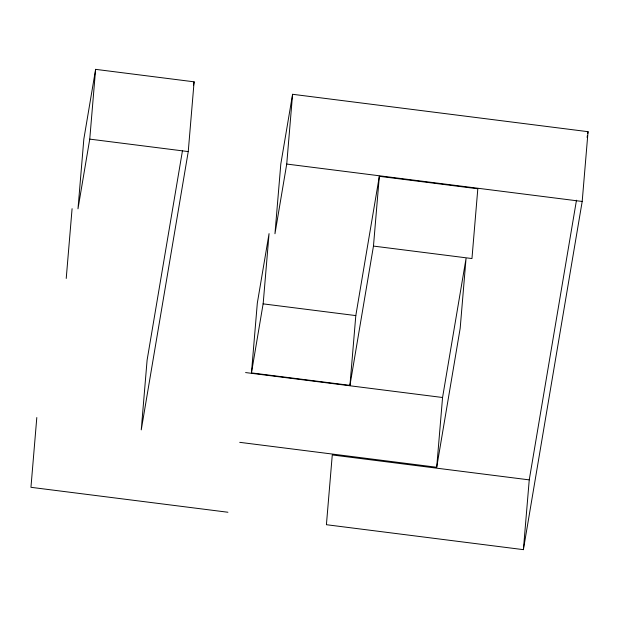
<?xml version="1.0" encoding="UTF-8"?>
<svg xmlns="http://www.w3.org/2000/svg" width="619" height="619" viewBox="0 0 619 619"><rect width="100%" height="100%" fill="white"/><g stroke="black" fill="none" stroke-linecap="round" stroke-linejoin="round"><path stroke-width="0.93" d="M36.807 417.546L30.95 487.315L227.924 512.246M66.225 278.449L72.083 208.688M95.612 69.351L83.844 139.051L77.986 208.812L89.755 139.12L95.612 69.351L194.103 81.824L188.246 151.585L141.248 429.872L147.105 360.103L182.512 150.44M251.461 372.893L257.318 303.124L269.056 233.618L263.199 303.387L251.461 372.893L349.944 385.358L373.466 246.083L379.331 176.314L477.814 188.78L471.957 258.549L373.466 246.083M292.586 94.289L280.817 163.981L274.96 233.75L286.729 164.05L292.586 94.289L588.05 131.685L582.193 201.454L523.388 549.649L326.414 524.711L332.271 454.95L529.245 479.88L523.388 549.649M349.944 385.358L355.809 315.589L379.331 176.314M436.704 467.268L442.562 397.499L466.037 258.525L460.18 328.294L436.704 467.268L239.731 442.337M193.461 85.631L194.103 81.824M529.245 479.88L576.482 200.185M587.083 137.395L587.408 135.491M587.725 133.588L588.05 131.685M89.755 139.12L188.246 151.585M286.729 164.05L582.193 201.454M263.052 303.852L355.809 315.589M245.588 372.568L442.562 397.499"/></g></svg>
